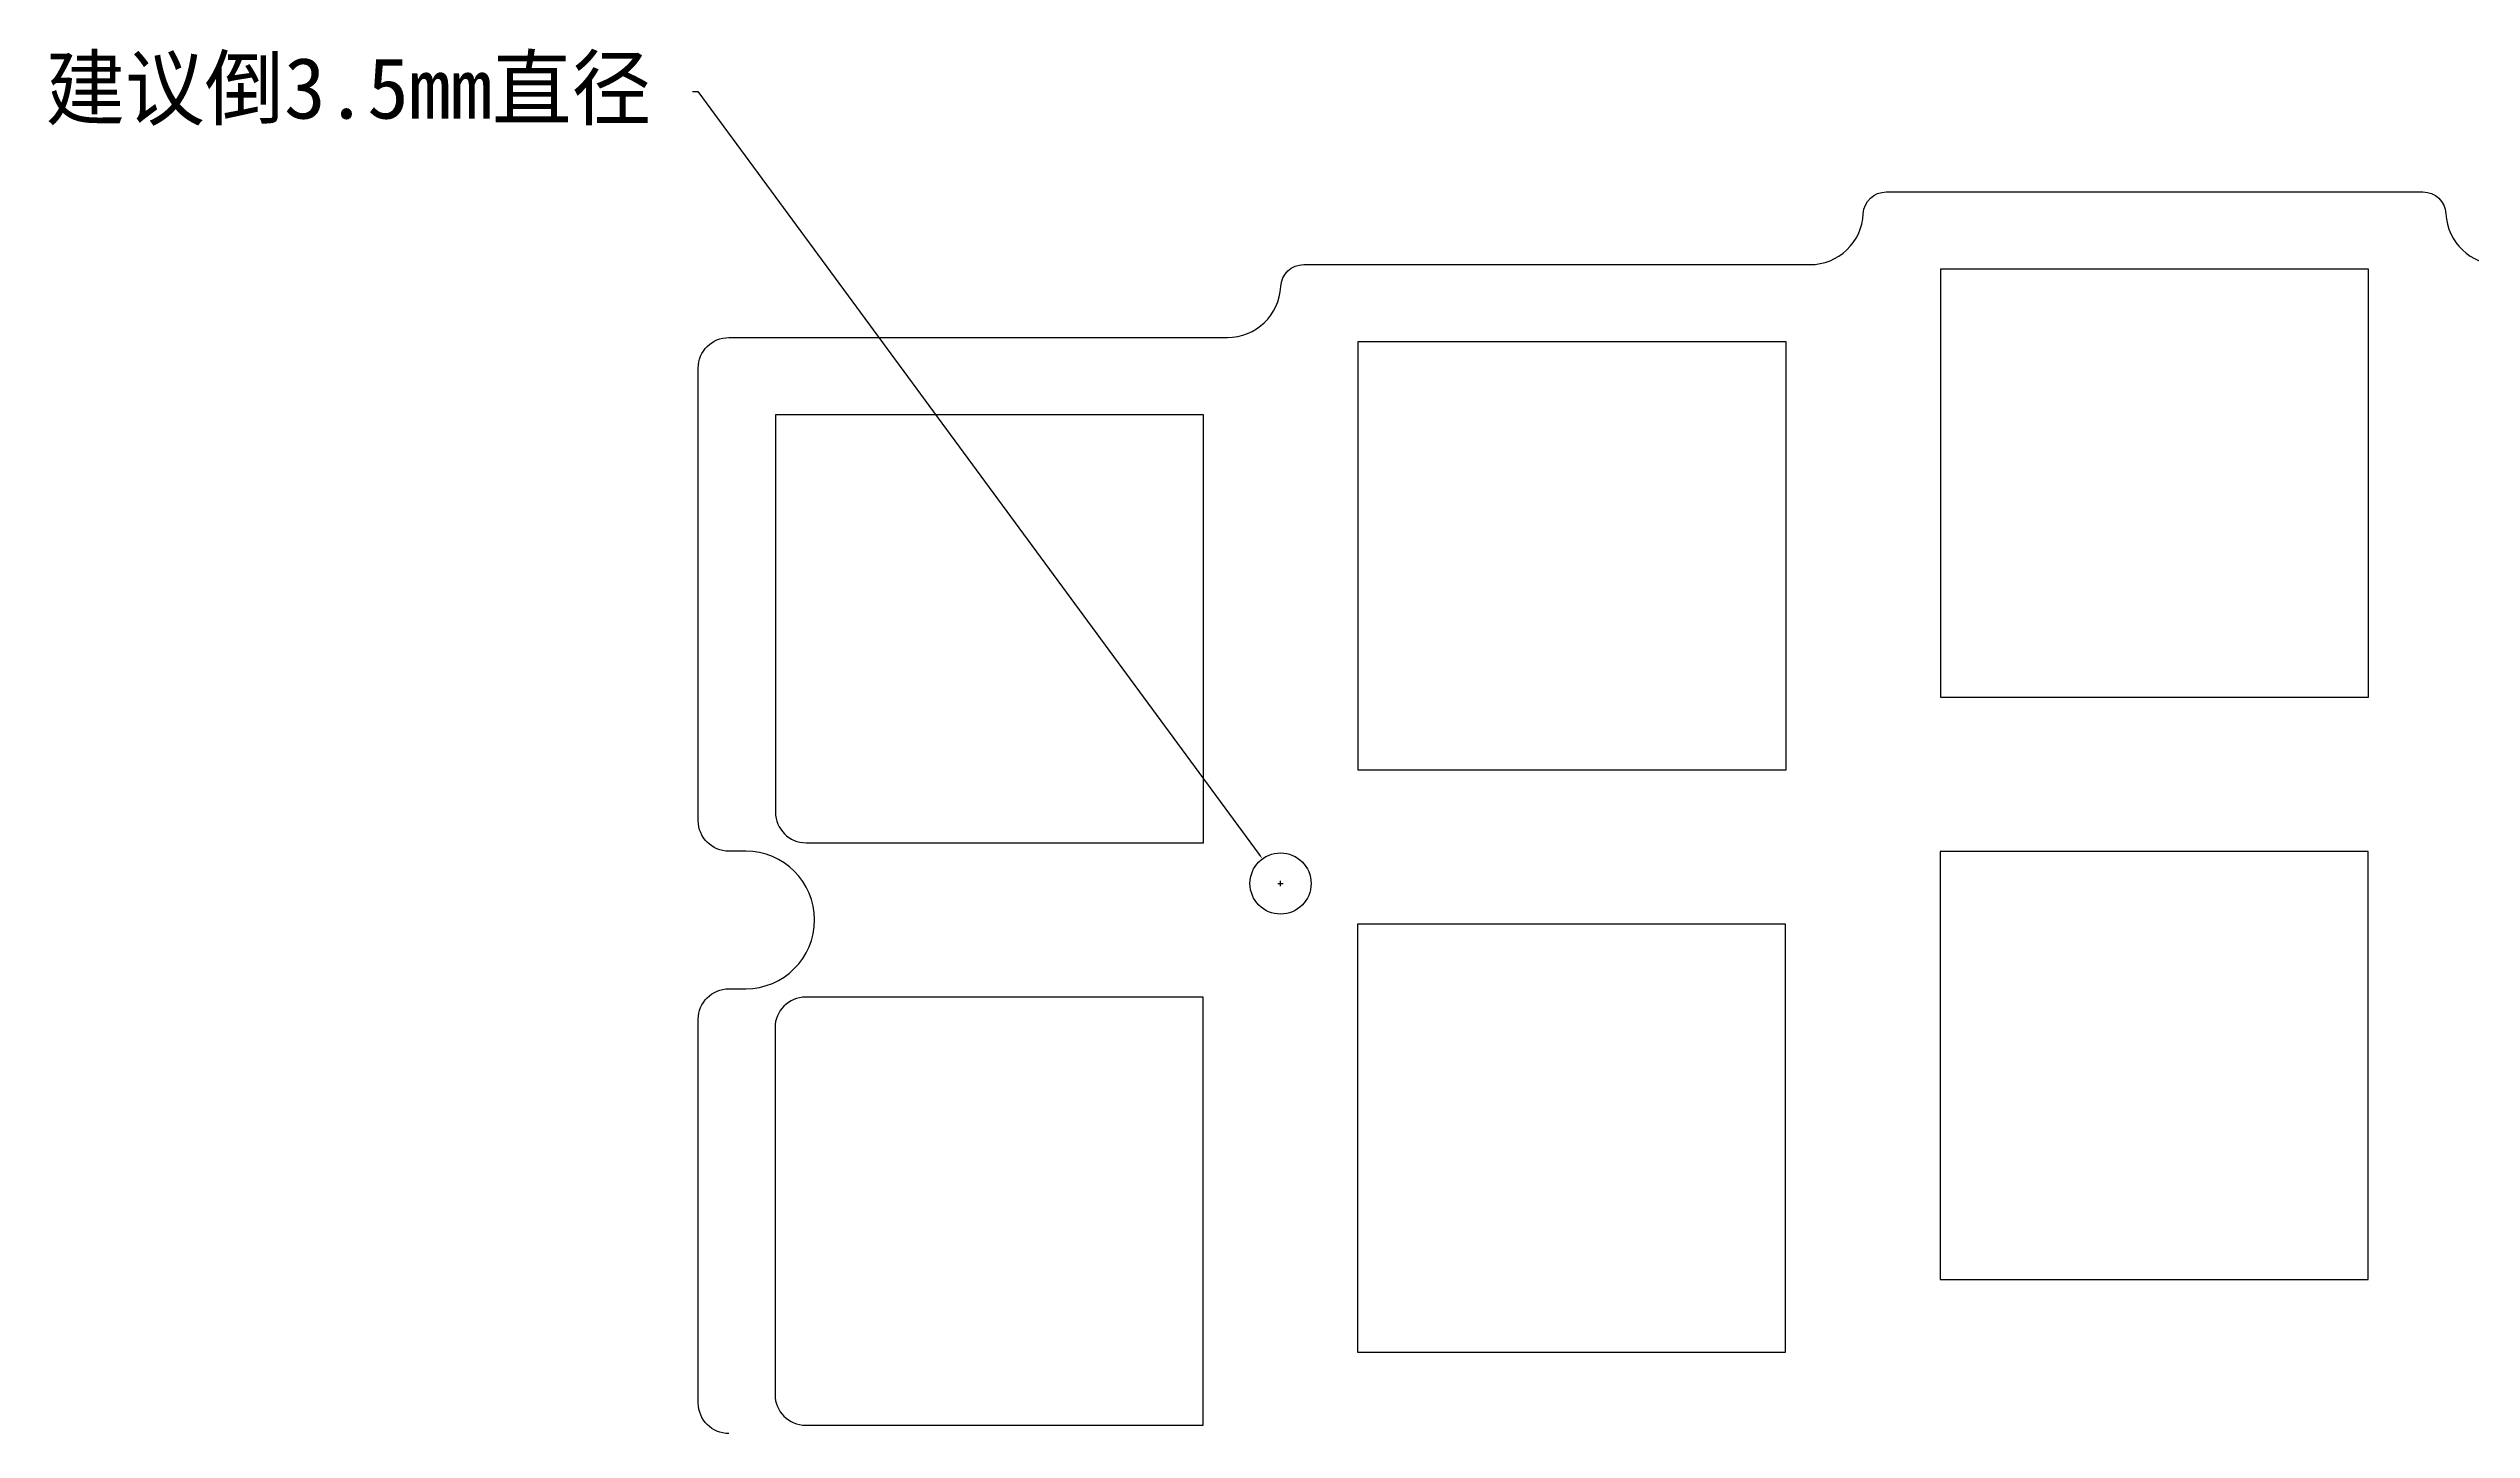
# Model space of a CAD drawing. Header units: millimetres. Extents: x -54 to 301, y 70 to 207.
# Drawn here: x 134 to 213.3, y 141.1 to 186.3 of the extents above; entities that cross this region are included whole.
import ezdxf

# ---------------------------------------------------------------- set-up
doc = ezdxf.new("R2010")
doc.units = ezdxf.units.MM
doc.header["$MEASUREMENT"] = 0
doc.layers.get('Defpoints').update_dxf_attribs({"color": 2})
doc.dimstyles.get("Standard").update_dxf_attribs({"dimtxt": 0.18, "dimasz": 0.18, "dimexe": 0.18, "dimexo": 0.0625, "dimgap": 0.09, "dimtad": 0, "dimtih": 1, "dimtoh": 1, "dimdec": 4, "dimzin": 0, "dimdsep": 46, "dimtxsty": 'STANDARD', "dimcen": 0.09, "dimadec": 0, "dimazin": 0, "dimtfac": 1, "dimtdec": 4, "dimtofl": 0, "dimtmove": 0, "dimatfit": 3, "dimfxl": 1, "dimtolj": 1, "dimtzin": 0, "dimarcsym": 0})

# ---------------------------------------------------------------- blocks, each defined once
blk = doc.blocks.new('*D4')
at = {"layer": 'Defpoints', "color": 0, "linetype": 'Continuous', "lineweight": -2, "transparency": 16777216}
for p, q in [((155.088, 184.904), (155.268, 184.904)), ((155.268, 184.904), (173.624, 159.954)), ((174.233, 159.003), (174.413, 159.003)), ((174.323, 158.913), (174.323, 159.093))]:
    blk.add_line(p, q, dxfattribs=at)
at = {"layer": 'Defpoints', "color": 0, "linetype": 'Continuous', "transparency": 16777216}
for p in [(173.73, 159.809), (174.915, 158.198)]:
    blk.add_point(p, dxfattribs=at)
blk.add_solid([(173.648, 159.972), (173.599, 159.936), (173.73, 159.809)], dxfattribs=at)
at = {"layer": 'Defpoints', "color": 0, "linetype": 'Continuous', "transparency": 16777216, "insert": (143.835, 184.904), "char_height": 0.18, "attachment_point": 5}
blk.add_mtext('\\A1;{\\H11.11111x;建议倒3.5mm直径}', dxfattribs=at)

msp = doc.modelspace()

# ---------------------------------------------------------------- linework, layer by layer
msp.add_lwpolyline([(156.2815, 141.01214, -0.41420212), (155.2815, 142.0121), (155.28101, 154.56117, -0.414225), (156.28101, 155.56121), (156.83066, 155.56121, 1), (156.83066, 160.06121), (156.28075, 160.06121, -0.41420212), (155.28075, 161.06117), (155.28018, 175.86153, -0.41421355), (156.28014, 176.86157), (172.583, 176.86221, 0.40060354), (174.33103, 178.5306, -0.40060921), (175.0802, 179.24562), (191.63321, 179.24595, 0.4000731), (193.38111, 180.91111, -0.40007876), (194.13023, 181.62474), (211.68328, 181.62474, -0.40040272), (212.43244, 180.91027, 0.40040839), (214.18051, 179.24316)], format="xyb")
for points in [[(209.90514, 165.09983), (209.90514, 179.10054), (195.90514, 179.10054), (195.90514, 165.09983)], [(176.85505, 162.72049), (190.85541, 162.72049), (190.85541, 176.72013), (176.85505, 176.72013)], [(209.88944, 146.04971), (209.88944, 160.05041), (195.88944, 160.05041), (195.88944, 146.04971)], [(190.84193, 157.67481), (176.84228, 157.67481), (176.84228, 143.67375), (190.84193, 143.67375)]]:
    msp.add_lwpolyline(points, close=True)
for points in [[(171.80528, 160.33648), (171.80528, 174.33578), (157.80528, 174.33578), (157.80528, 161.33648, 0.41421356), (158.80528, 160.33648)], [(157.79054, 142.28668, 0.41421356), (158.79054, 141.28668), (171.79054, 141.28668), (171.79054, 155.28632), (158.79054, 155.28632, 0.41421356), (157.79054, 154.28632)]]:
    msp.add_lwpolyline(points, format="xyb", close=True)
msp.add_circle((174.32279, 159.0034), 1)

# ---------------------------------------------------------------- dimensions: what is measured, and where the dimension line sits
at = {"layer": 'Defpoints', "linetype": 'Continuous'}
dim = msp.add_diameter_dim_2p(p1=(174.9154, 158.19791), p2=(173.73019, 159.80889), text='{\\H11.11111x;建议倒3.5mm直径}', dimstyle='Standard', dxfattribs=at)
dim.commit()
dim.dimension.update_dxf_attribs({"geometry": '*D4', "text_midpoint": (143.83467, 184.90363), "dimtype": 163})

doc.saveas('drawing.dxf')
